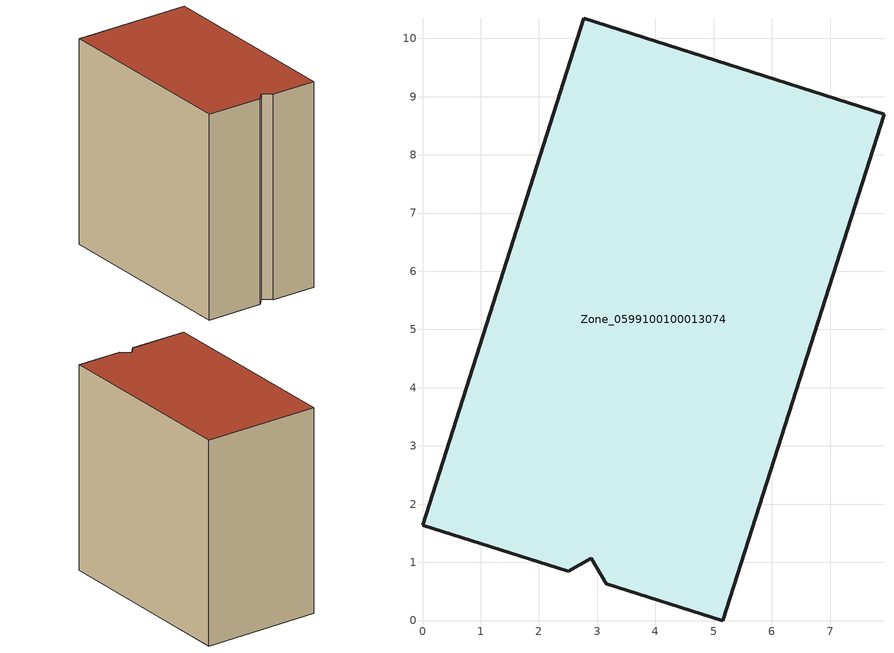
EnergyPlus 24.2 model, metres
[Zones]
Zone_0599100100013074
 floor ground (C_G): 5.16,0 3.16,0.64 2.9,1.07 2.51,0.84 0,1.64 2.77,10.34 7.93,8.7 z0
 wall outside (C_F): 2.77,10.34 0,1.64 2.51,0.84 2.9,1.07 3.16,0.64 5.16,0 7.93,8.7 2.77,10.34 z0:9.44
 roof outside (C_R): 3.16,0.64 5.16,0 7.93,8.7 2.77,10.34 0,1.64 2.51,0.84 2.9,1.07 z9.44
[BUILDING]
Pand.0599100100013074: North Axis=0; Terrain=City; Loads Convergence Tolerance Value=0.04; Temperature Convergence Tolerance Value=0.4; Solar Distribution=FullExterior; Maximum Number of Warmup Days=25; Minimum Number of Warmup Days=1
[Site:Location]
Rotterdam.The.Hague.AP_ZH_NLD Design_Conditions: Latitude=51.96; Longitude=4.45; Time Zone=1; Elevation=-4.5
[SITE:GROUNDTEMPERATURE:BUILDINGSURFACE]
18, 18, 18, 18, 18, 18, 18, 18, 18, 18, 18, 18
[MATERIAL] Thermal Absorptance=0.9; Solar Absorptance=0.7; Visible Absorptance=0.7
Name | Roughness | Thickness | Conductivity | Density | Specific Heat
G.TI.2015-2018 | MediumSmooth | 0.15 | 0.0428571 | 540 | 1210
F.TI.2015-2018 | Rough | 0.3 | 0.0666667 | 1920 | 840
R.TI.2015-2018 | MediumRough | 0.2 | 0.0333333 | 1500 | 1000
[CONSTRUCTION]
C_G: G.TI.2015-2018
C_F: F.TI.2015-2018
C_R: R.TI.2015-2018
[ZONE]
Zone_0599100100013074: Type=1; Multiplier=1; Ceiling Height=Autocalculate; Volume=Autocalculate; Floor Area=autocalculate; Part of Total Floor Area=Yes
[ZONEINFILTRATION:DESIGNFLOWRATE]
Infil_Zone_0599100100013074: Zone or ZoneList or Space or SpaceList=Zone_0599100100013074; Schedule=AlwaysOn; Design Flow Rate Calculation Method=Flow/Area; Flow Rate per Floor Area=0.0015; Constant Term Coefficient=1; Temperature Term Coefficient=0; Velocity Term Coefficient=0; Velocity Squared Term Coefficient=0
[HVACTEMPLATE:ZONE:IDEALLOADSAIRSYSTEM]
Zone_0599100100013074: Maximum Heating Supply Air Temperature=50; Minimum Cooling Supply Air Temperature=13; Maximum Heating Supply Air Humidity Ratio=0.0156; Minimum Cooling Supply Air Humidity Ratio=0.0077; Heating Limit=NoLimit; Cooling Limit=NoLimit; Dehumidification Control Type=ConstantSensibleHeatRatio; Cooling Sensible Heat Ratio=0.7; Dehumidification Setpoint=60; Humidification Control Type=None; Humidification Setpoint=30; Outdoor Air Method=None; Outdoor Air Flow Rate per Person=0.00944; Outdoor Air Flow Rate per Zone Floor Area=0; Outdoor Air Flow Rate per Zone=0; Demand Controlled Ventilation Type=None; Outdoor Air Economizer Type=NoEconomizer; Heat Recovery Type=None; Sensible Heat Recovery Effectiveness=0.7; Latent Heat Recovery Effectiveness=0.65
[ZONECONTROL:THERMOSTAT]
ThermostatControl_Zone_0599100100013074: Zone or ZoneList=Zone_0599100100013074; Control Type Schedule=DualSetpointControlType; Control 1=Thermostat_Zone_0599100100013074; Temperature Difference Between Cutout And Setpoint=0
[THERMOSTATSETPOINT:DUALSETPOINT]
Thermostat_Zone_0599100100013074: Heating Setpoint Temperature Schedule=HeatingSetpoint_Zone_0599100100013074; Cooling Setpoint Temperature Schedule=CoolingSetpoint_Zone_0599100100013074
[SCHEDULE:COMPACT]
HeatingSetpoint_Zone_0599100100013074: Through: 12/31, For: AllDays, Until: 24:00, 21
CoolingSetpoint_Zone_0599100100013074: Through: 12/31, For: AllDays, Until: 24:00, 24
DualSetpointControlType: Through: 12/31, For: AllDays, Until: 24:00, 4
AlwaysOn: Through: 12/31, For: AllDays, Until: 24:00, 1
